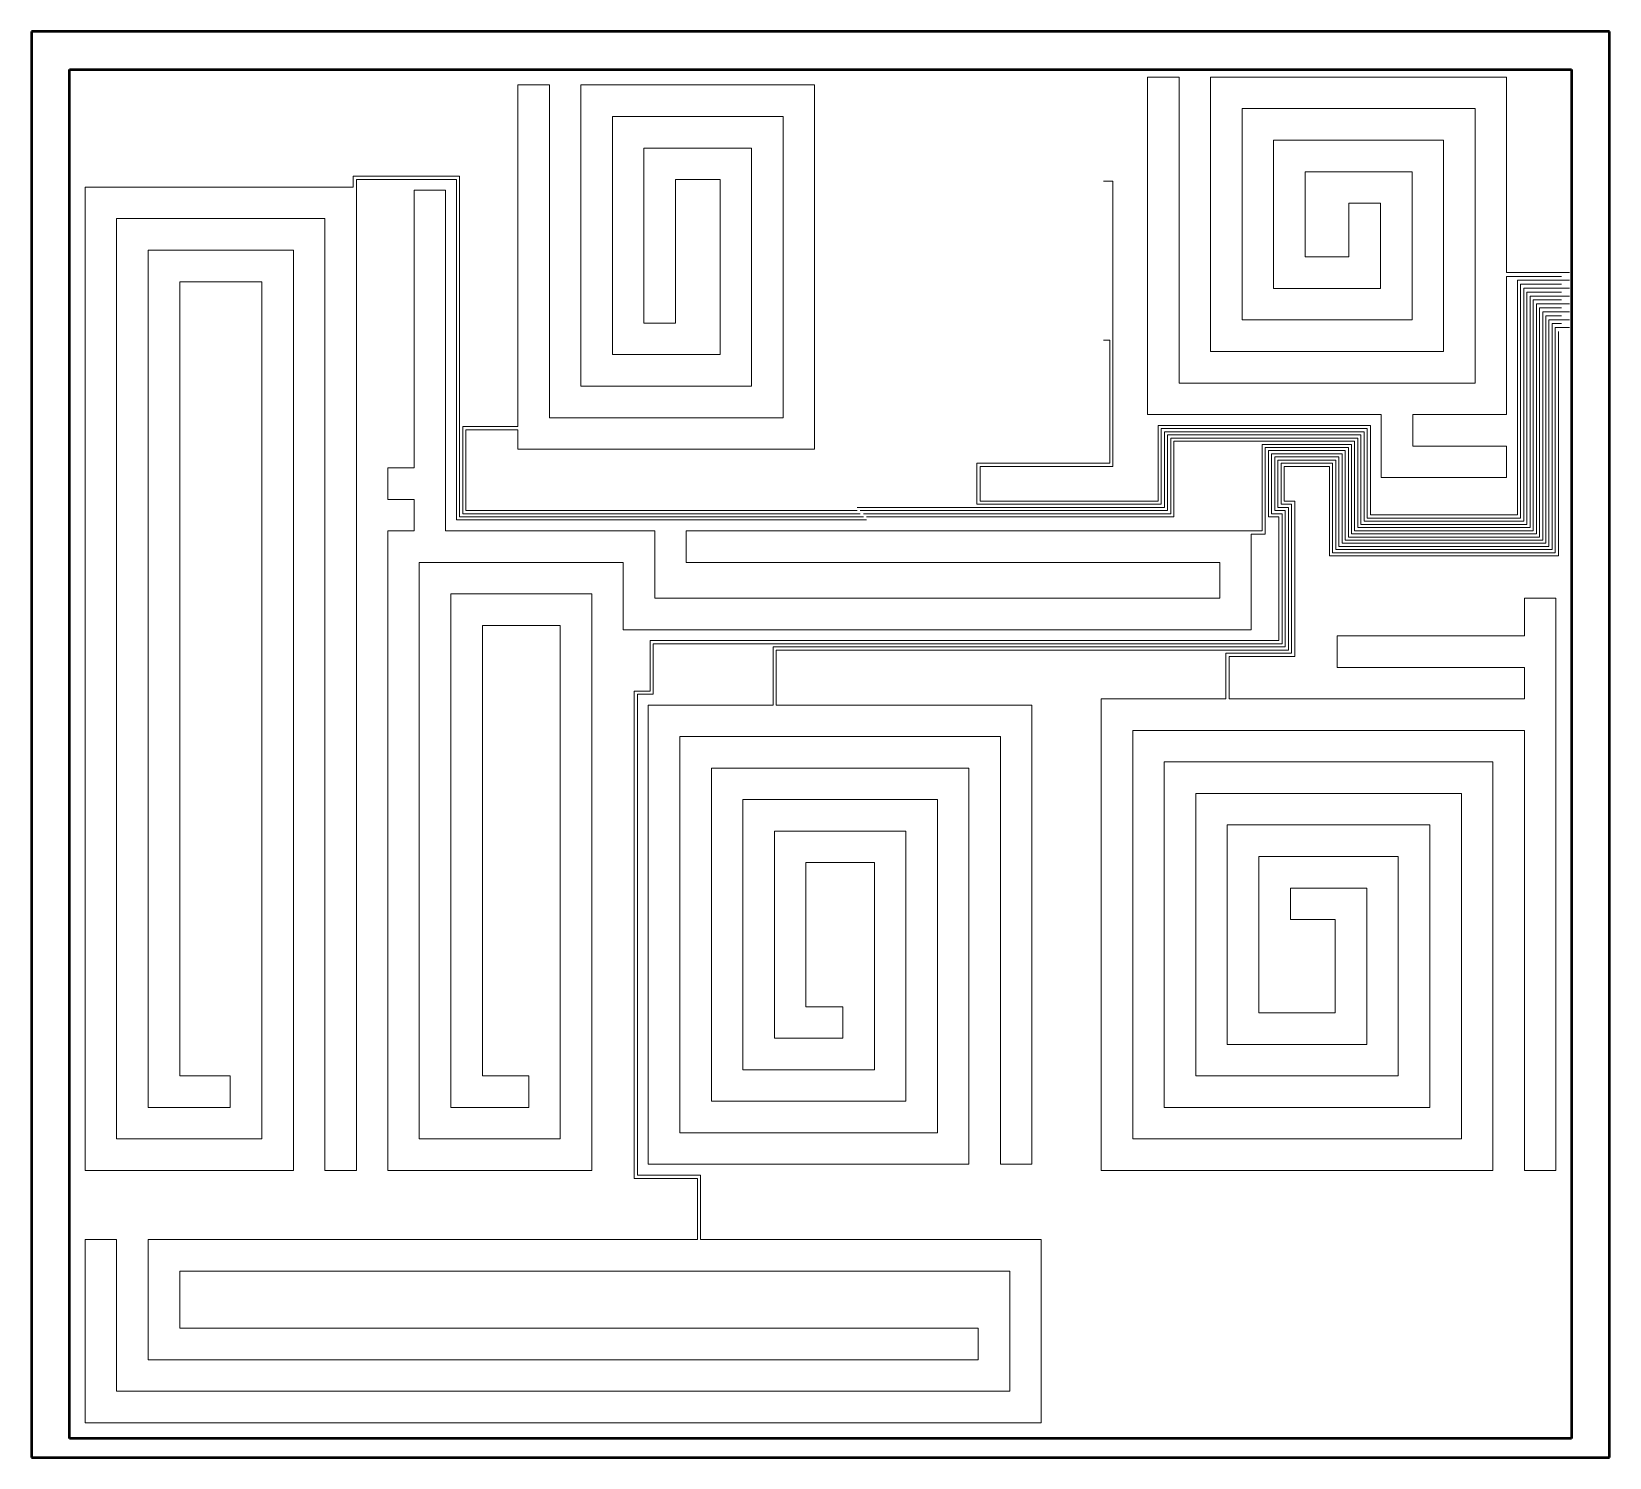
# Model space of a CAD drawing. Header units: millimetres. Extents: x -6551 to 3459, y -6385 to 2662.
import ezdxf

# ---------------------------------------------------------------- set-up
doc = ezdxf.new("R2010")
doc.units = ezdxf.units.MM
doc.layers.add('A-DETL-THIN', color=151, linetype='Continuous', lineweight=18)
doc.layers.add('A-WALL', color=113, linetype='Continuous', lineweight=18)

msp = doc.modelspace()

# ---------------------------------------------------------------- linework, layer by layer
at = {"layer": 'A-DETL-THIN'}
for p, q in [((-3266, 2323), (-3466, 2323)), ((-3466, 2323), (-3466, 156)), ((-3266, 212), (-3266, 2323)), ((-1583, 2323), (-3066, 2323)), ((-3066, 2323), (-3066, 412)), ((-1583, 12), (-1583, 2323)), ((529, 232), (529, 2373)), ((529, 2373), (729, 2373)), ((729, 2373), (729, 432)), ((929, 632), (929, 2373)), ((929, 2373), (2807, 2373)), ((2807, 2373), (2807, 1134)), ((-2866, 612), (-2866, 2123)), ((-2866, 2123), (-1783, 2123)), ((-1783, 2123), (-1783, 212)), ((2607, 2173), (1129, 2173)), ((1129, 2173), (1129, 832)), ((2607, 432), (2607, 2173)), ((-1983, 1923), (-2666, 1923)), ((-2666, 1923), (-2666, 812)), ((-1983, 412), (-1983, 1923)), ((1329, 1032), (1329, 1973)), ((1329, 1973), (2407, 1973)), ((2407, 1973), (2407, 632)), ((-3835, 1744), (-4510, 1744)), ((-4510, 1744), (-4510, 1675)), ((-3855, 1724), (-4490, 1724)), ((-4490, 1724), (-4490, 1675)), ((-3855, -437), (-3855, 1724)), ((-3835, -417), (-3835, 1744)), ((-2466, 812), (-2466, 1723)), ((-2466, 1723), (-2183, 1723)), ((-2183, 1723), (-2183, 612)), ((309, 1713), (249, 1713)), ((309, -97), (309, 1713)), ((2207, 1773), (1529, 1773)), ((1529, 1773), (1529, 1232)), ((2207, 832), (2207, 1773)), ((-4510, 1675), (-6211, 1675)), ((-6211, 1675), (-6211, -4564)), ((-4490, -4564), (-4490, 1675)), ((-4124, -106), (-4124, 1655)), ((-4124, 1655), (-3924, 1655)), ((-3924, 1655), (-3924, -506)), ((1807, 1232), (1807, 1573)), ((1807, 1573), (2007, 1573)), ((2007, 1573), (2007, 1032)), ((-6011, -4364), (-6011, 1475)), ((-6011, 1475), (-4690, 1475)), ((-4690, 1475), (-4690, -4564)), ((-4890, 1275), (-5811, 1275)), ((-5811, 1275), (-5811, -4164)), ((-4890, -4564), (-4890, 1275)), ((1529, 1232), (1807, 1232)), ((3206, 1134), (2807, 1134)), ((3156, 1109), (2807, 1109)), ((2807, 1109), (2807, 232)), ((-5611, -3964), (-5611, 1075)), ((-5611, 1075), (-5090, 1075)), ((-5090, 1075), (-5090, -4364)), ((2007, 1032), (1329, 1032)), ((3206, 1084), (2876, 1084)), ((2876, 1084), (2876, -405)), ((3156, 1059), (2896, 1059)), ((2896, 1059), (2896, -425)), ((3206, 1034), (2916, 1034)), ((2916, 1034), (2916, -445)), ((3156, 1009), (2936, 1009)), ((2936, 1009), (2936, -465)), ((3206, 984), (2956, 984)), ((2956, 984), (2956, -485)), ((3156, 959), (2976, 959)), ((2976, 959), (2976, -505)), ((3206, 934), (2996, 934)), ((2996, 934), (2996, -525)), ((3156, 909), (3016, 909)), ((3016, 909), (3016, -545)), ((-2666, 812), (-2466, 812)), ((1129, 832), (2207, 832)), ((3206, 884), (3036, 884)), ((3036, 884), (3036, -565)), ((3156, 859), (3056, 859)), ((3056, 859), (3056, -585)), ((3206, 834), (3076, 834)), ((3076, 834), (3076, -605)), ((3156, 809), (3096, 809)), ((3096, 809), (3096, -625)), ((289, 703), (249, 703)), ((289, -77), (289, 703)), ((3206, 784), (3116, 784)), ((3116, 784), (3116, -645)), ((3136, 759), (3136, -665)), ((-2183, 612), (-2866, 612)), ((2407, 632), (929, 632)), ((-3066, 412), (-1983, 412)), ((729, 432), (2607, 432)), ((-1783, 212), (-3266, 212)), ((2012, 232), (529, 232)), ((2012, -168), (2012, 232)), ((2807, 232), (2212, 232)), ((2212, 232), (2212, 32)), ((-3815, -397), (-3815, 156)), ((-3815, 156), (-3466, 156)), ((-3795, -377), (-3795, 136)), ((-3795, 136), (-3466, 136)), ((-3466, 136), (-3466, 12)), ((1943, 163), (596, 163)), ((596, 163), (596, -317)), ((1923, 143), (616, 143)), ((616, 143), (616, -337)), ((1903, 123), (636, 123)), ((636, 123), (636, -357)), ((1883, 103), (656, 103)), ((656, 103), (656, -377)), ((1883, -465), (1883, 103)), ((1903, -445), (1903, 123)), ((1923, -425), (1923, 143)), ((1943, -405), (1943, 163)), ((-3466, 12), (-1583, 12)), ((1863, 83), (676, 83)), ((676, 83), (676, -397)), ((1843, 63), (696, 63)), ((696, 63), (696, -417)), ((1823, 43), (1256, 43)), ((1256, 43), (1256, -506)), ((1803, 23), (1276, 23)), ((1276, 23), (1276, -526)), ((1783, 3), (1296, 3)), ((1296, 3), (1296, -417)), ((1783, -565), (1783, 3)), ((1803, -545), (1803, 23)), ((1823, -525), (1823, 43)), ((1843, -505), (1843, 63)), ((1863, -485), (1863, 83)), ((2212, 32), (2807, 32)), ((2807, 32), (2807, -168)), ((-553, -337), (-553, -77)), ((-553, -77), (289, -77)), ((-533, -317), (-533, -97)), ((-533, -97), (309, -97)), ((1763, -17), (1316, -17)), ((1316, -17), (1316, -397)), ((1743, -37), (1336, -37)), ((1336, -37), (1336, -377)), ((1723, -57), (1356, -57)), ((1356, -57), (1356, -357)), ((1703, -77), (1376, -77)), ((1376, -77), (1376, -337)), ((1683, -97), (1396, -97)), ((1396, -97), (1396, -317)), ((1683, -665), (1683, -97)), ((1703, -645), (1703, -77)), ((1723, -625), (1723, -57)), ((1743, -605), (1743, -37)), ((1763, -585), (1763, -17)), ((-4291, -306), (-4291, -106)), ((-4291, -106), (-4124, -106)), ((2807, -168), (2012, -168)), ((-4124, -306), (-4291, -306)), ((-4124, -506), (-4124, -306)), ((-1293, -397), (-3815, -397)), ((-1313, -377), (-3795, -377)), ((636, -357), (-1313, -357)), ((656, -377), (-1293, -377)), ((676, -397), (-1273, -397)), ((616, -337), (-553, -337)), ((596, -317), (-533, -317)), ((1316, -397), (1383, -397)), ((1336, -377), (1403, -377)), ((1356, -357), (1423, -357)), ((1376, -337), (1443, -337)), ((1383, -397), (1383, -1222)), ((1396, -317), (1463, -317)), ((1403, -377), (1403, -1242)), ((1423, -357), (1423, -1262)), ((1443, -337), (1443, -1282)), ((1463, -317), (1463, -1302)), ((-1253, -437), (-3855, -437)), ((-1273, -417), (-3835, -417)), ((696, -417), (-1253, -417)), ((1296, -417), (1363, -417)), ((1363, -417), (1363, -1202)), ((2956, -485), (1863, -485)), ((2936, -465), (1883, -465)), ((2916, -445), (1903, -445)), ((2896, -425), (1923, -425)), ((2876, -405), (1943, -405)), ((-4291, -4564), (-4291, -506)), ((-4291, -506), (-4124, -506)), ((-3924, -506), (-2597, -506)), ((-2597, -506), (-2597, -933)), ((-2397, -706), (-2397, -506)), ((-2397, -506), (1187, -506)), ((1256, -506), (1187, -506)), ((1276, -526), (1187, -526)), ((1187, -526), (1187, -1133)), ((3056, -585), (1763, -585)), ((3036, -565), (1783, -565)), ((3016, -545), (1803, -545)), ((2996, -525), (1823, -525)), ((2976, -505), (1843, -505)), ((3136, -665), (1683, -665)), ((3116, -645), (1703, -645)), ((3096, -625), (1723, -625)), ((3076, -605), (1743, -605)), ((-2797, -706), (-4091, -706)), ((-4091, -706), (-4091, -4364)), ((-2797, -1133), (-2797, -706)), ((987, -706), (-2397, -706)), ((987, -933), (987, -706)), ((-3891, -4164), (-3891, -906)), ((-3891, -906), (-2997, -906)), ((-2997, -906), (-2997, -4564)), ((-2597, -933), (987, -933)), ((3120, -934), (2920, -934)), ((2920, -934), (2920, -1172)), ((3120, -4564), (3120, -934)), ((-3197, -1106), (-3691, -1106)), ((-3691, -1106), (-3691, -3964)), ((-3197, -4364), (-3197, -1106)), ((1187, -1133), (-2797, -1133)), ((2920, -1172), (1732, -1172)), ((1732, -1172), (1732, -1372)), ((1363, -1202), (-2627, -1202)), ((-2627, -1202), (-2627, -1522)), ((1383, -1222), (-2607, -1222)), ((-2607, -1222), (-2607, -1542)), ((1403, -1242), (-1847, -1242)), ((-1847, -1242), (-1847, -1611)), ((1423, -1262), (-1827, -1262)), ((-1827, -1262), (-1827, -1611)), ((1443, -1282), (1026, -1282)), ((1026, -1282), (1026, -1572)), ((1463, -1302), (1046, -1302)), ((1046, -1302), (1046, -1572)), ((1732, -1372), (2920, -1372)), ((2920, -1372), (2920, -1572)), ((-2627, -1522), (-2727, -1522)), ((-2727, -1522), (-2727, -4614)), ((-2607, -1542), (-2707, -1542)), ((-2707, -1542), (-2707, -4594)), ((1026, -1572), (235, -1572)), ((235, -1572), (235, -4564)), ((2920, -1572), (1046, -1572)), ((-1847, -1611), (-2638, -1611)), ((-2638, -1611), (-2638, -4525)), ((-204, -1611), (-1827, -1611)), ((-204, -4525), (-204, -1611)), ((435, -4364), (435, -1772)), ((435, -1772), (2920, -1772)), ((2920, -1772), (2920, -4564)), ((-2438, -4325), (-2438, -1811)), ((-2438, -1811), (-404, -1811)), ((-404, -1811), (-404, -4525)), ((2720, -1972), (635, -1972)), ((635, -1972), (635, -4164)), ((2720, -4564), (2720, -1972)), ((-604, -2011), (-2238, -2011)), ((-2238, -2011), (-2238, -4125)), ((-604, -4525), (-604, -2011)), ((835, -3964), (835, -2172)), ((835, -2172), (2520, -2172)), ((2520, -2172), (2520, -4364)), ((-2038, -3925), (-2038, -2211)), ((-2038, -2211), (-804, -2211)), ((-804, -2211), (-804, -4325)), ((2320, -2372), (1035, -2372)), ((1035, -2372), (1035, -3764)), ((2320, -4164), (2320, -2372)), ((-1004, -2411), (-1838, -2411)), ((-1838, -2411), (-1838, -3725)), ((-1004, -4125), (-1004, -2411)), ((1235, -3564), (1235, -2572)), ((1235, -2572), (2120, -2572)), ((2120, -2572), (2120, -3964)), ((-1638, -3525), (-1638, -2611)), ((-1638, -2611), (-1204, -2611)), ((-1204, -2611), (-1204, -3925)), ((1920, -2772), (1435, -2772)), ((1435, -2772), (1435, -2972)), ((1920, -3764), (1920, -2772)), ((1435, -2972), (1720, -2972)), ((1720, -2972), (1720, -3564)), ((-1404, -3525), (-1638, -3525)), ((-1404, -3725), (-1404, -3525)), ((1720, -3564), (1235, -3564)), ((-1838, -3725), (-1404, -3725)), ((1035, -3764), (1920, -3764)), ((-5290, -3964), (-5611, -3964)), ((-5290, -4164), (-5290, -3964)), ((-3691, -3964), (-3397, -3964)), ((-3397, -3964), (-3397, -4164)), ((-1204, -3925), (-2038, -3925)), ((2120, -3964), (835, -3964)), ((-5811, -4164), (-5290, -4164)), ((-3397, -4164), (-3891, -4164)), ((-2238, -4125), (-1004, -4125)), ((635, -4164), (2320, -4164)), ((-5090, -4364), (-6011, -4364)), ((-4091, -4364), (-3197, -4364)), ((-804, -4325), (-2438, -4325)), ((2520, -4364), (435, -4364)), ((-6211, -4564), (-4890, -4564)), ((-4690, -4564), (-4490, -4564)), ((-2997, -4564), (-4291, -4564)), ((-2707, -4594), (-2307, -4594)), ((-2638, -4525), (-604, -4525)), ((-2307, -4594), (-2307, -5003)), ((-404, -4525), (-204, -4525)), ((235, -4564), (2720, -4564)), ((2920, -4564), (3120, -4564)), ((-2727, -4614), (-2327, -4614)), ((-2327, -4614), (-2327, -5003)), ((-6011, -5003), (-6211, -5003)), ((-6211, -5003), (-6211, -6165)), ((-6011, -5965), (-6011, -5003)), ((-2327, -5003), (-5811, -5003)), ((-5811, -5003), (-5811, -5765)), ((-145, -5003), (-2307, -5003)), ((-145, -6165), (-145, -5003)), ((-5611, -5565), (-5611, -5203)), ((-5611, -5203), (-345, -5203)), ((-345, -5203), (-345, -5965)), ((-545, -5565), (-5611, -5565)), ((-545, -5765), (-545, -5565)), ((-5811, -5765), (-545, -5765)), ((-345, -5965), (-6011, -5965)), ((-6211, -6165), (-145, -6165))]:
    msp.add_line(p, q, dxfattribs=at)
at = {"layer": 'A-WALL', "lineweight": 50}
for p, q in [((-6551, 2662), (-6551, -6385)), ((3459, 2662), (-6551, 2662)), ((3459, -6385), (3459, 2662)), ((-6311, -6265), (-6311, 2422)), ((-6311, 2422), (3219, 2422)), ((3219, 2422), (3219, -6265)), ((3219, -6265), (-6311, -6265)), ((-6551, -6385), (3459, -6385))]:
    msp.add_line(p, q, dxfattribs=at)

doc.saveas('drawing.dxf')
